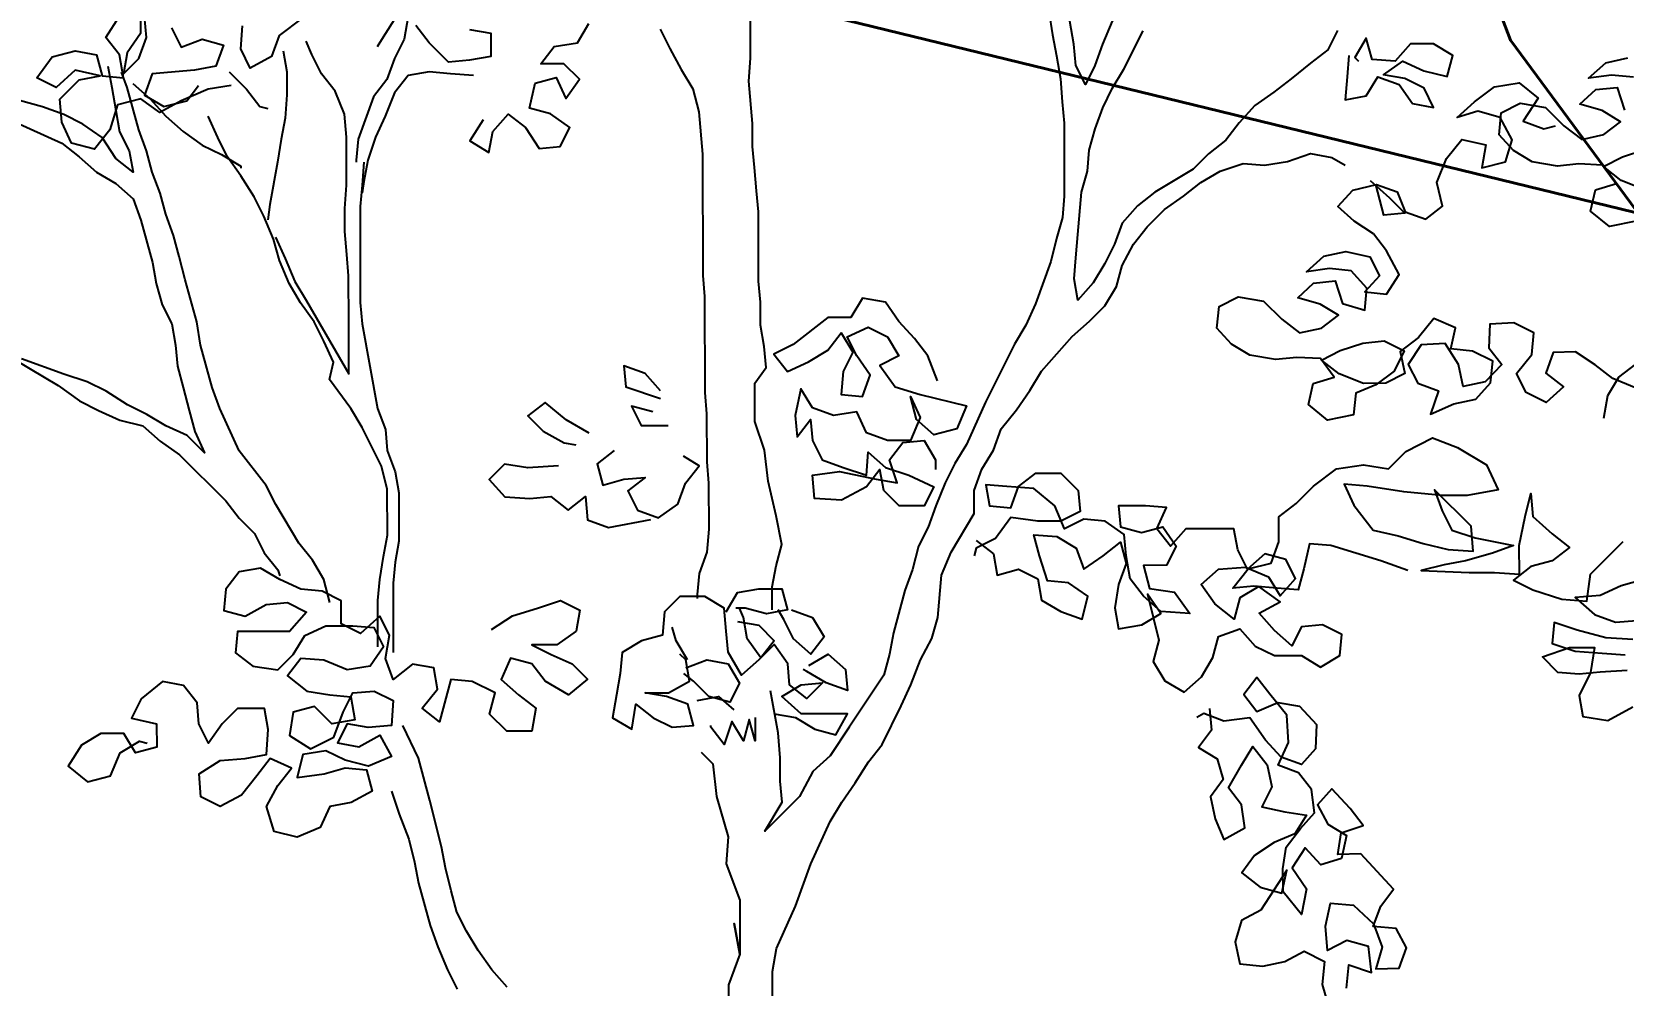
# Model space of a CAD drawing. Header units: millimetres. Extents: x 684983 to 685377, y 990360 to 990509.
# Drawn here: x 685064.474 to 685065.248, y 990445.231 to 990445.695 of the extents above; entities that cross this region are included whole.
import ezdxf

# ---------------------------------------------------------------- set-up
doc = ezdxf.new("R2010")
doc.units = ezdxf.units.MM
doc.header["$PDMODE"] = 35
doc.header["$PDSIZE"] = 0.2
doc.layers.add('BD', color=1, linetype='Continuous', lineweight=40)
doc.layers.add('GRID LEVELS', color=7, linetype='Continuous', lineweight=13)
doc.layers.add('dim', color=7, linetype='Continuous')
doc.layers.add('MAHAGONY', color=7, linetype='Continuous')
doc.styles.add('DIM', font='ARIALN.TTF', dxfattribs={"width": 0.8, "height": 1})
doc.styles.get("Standard").update_dxf_attribs({"font": 'RomanS'})
doc.dimstyles.get("Standard").update_dxf_attribs({"dimtxt": 1, "dimasz": 0.18, "dimexe": 0.18, "dimexo": 0.0625, "dimgap": 0.09, "dimtad": 0, "dimrnd": 0.05, "dimzin": 0, "dimdsep": 46, "dimtxsty": 'DIM', "dimcen": 0.09, "dimse1": 1, "dimse2": 1, "dimsd1": 1, "dimsd2": 1, "dimadec": 0, "dimazin": 0, "dimtfac": 1, "dimtix": 1, "dimtofl": 0, "dimtmove": 2, "dimatfit": 3, "dimfxl": 0, "dimtolj": 1, "dimtzin": 0, "dimarcsym": 0})

# ---------------------------------------------------------------- blocks, each defined once
blk = doc.blocks.new('*D27')
at = {"layer": 'Defpoints', "color": 0, "transparency": 16777216}
for p in [(685056.3962, 990448.87212), (685056.142, 990447.83), (685075.24388, 990443.17057)]:
    blk.add_point(p, dxfattribs=at)
at = {"layer": 'dim', "color": 0, "transparency": 16777216, "insert": (685065.94714, 990446.54241), "char_height": 1, "attachment_point": 5, "rotation": 346.29181, "style": 'DIM'}
blk.add_mtext('\\A1;19.65', dxfattribs=at)
blk = doc.blocks.new('TREE30')
at = {"color": 15, "flags": 128}
for points in [[(-0.02483, 1.90195), (-0.01981, 1.89194), (-0.0138, 1.88094), (-0.00778, 1.87094), (-0.00477, 1.85893), (-0.00275, 1.83691), (-0.00269, 1.77386), (-0.00168, 1.76285), (-0.00163, 1.71281), (-0.00062, 1.7018), (-0.0006, 1.67678), (0.00041, 1.66577), (0.00043, 1.64175), (-0.00056, 1.62974), (-0.00455, 1.61873), (-0.00554, 1.60771), (-0.00554, 1.60571)], [(0.24432, 1.99227), (0.24333, 1.98126), (0.23733, 1.97024), (0.23434, 1.95923), (0.23035, 1.94822), (0.22736, 1.93721), (0.22236, 1.92619), (0.21037, 1.90617), (0.20538, 1.89415), (0.20138, 1.88314), (0.19639, 1.87312), (0.19137, 1.88313), (0.19036, 1.89414), (0.18835, 1.90615), (0.18834, 1.91816), (0.18733, 1.92916), (0.18732, 1.94117), (0.18631, 1.95318), (0.18529, 1.96419), (0.18528, 1.9762), (0.18728, 1.98721), (0.19127, 1.99823), (0.19426, 2.00924), (0.19626, 2.01224)], [(0.32747, 1.90127), (0.32248, 1.89126), (0.31348, 1.88424), (0.30348, 1.87623), (0.29447, 1.86921), (0.28447, 1.8622), (0.27647, 1.85318), (0.26948, 1.84417), (0.26047, 1.83715), (0.25248, 1.82914), (0.23247, 1.81711), (0.22347, 1.8101), (0.21547, 1.80108), (0.21148, 1.79007), (0.20648, 1.78005), (0.20049, 1.77004), (0.19249, 1.76103), (0.19048, 1.77203), (0.19147, 1.78304), (0.19246, 1.79505), (0.19444, 1.81708), (0.19743, 1.82809), (0.19842, 1.8391), (0.20141, 1.85011), (0.20541, 1.86112), (0.2104, 1.87114), (0.2164, 1.88115), (0.22639, 1.90118)], [(0.17734, 1.91114), (0.17935, 1.89913), (0.18136, 1.88812), (0.18337, 1.87612), (0.18439, 1.86411), (0.1854, 1.8531), (0.18543, 1.81507), (0.18444, 1.80406), (0.18145, 1.79304), (0.17846, 1.78103), (0.17047, 1.759), (0.16548, 1.74799), (0.15948, 1.73798), (0.14449, 1.70794), (0.13451, 1.68591), (0.12851, 1.6759), (0.12352, 1.66588), (0.11852, 1.65387), (0.11453, 1.64285), (0.10953, 1.63284), (0.10654, 1.62083), (0.10255, 1.60982), (0.09656, 1.58779), (0.09457, 1.57678), (0.09158, 1.56577), (0.07359, 1.53873), (0.06359, 1.52371), (0.05459, 1.51569), (0.0476, 1.50267), (0.0296, 1.48464), (0.0386, 1.49966), (0.03758, 1.51067), (0.03757, 1.52268), (0.03656, 1.53569), (0.03254, 1.55771)], [(0.0335, 1.59974), (0.03349, 1.61175), (0.03548, 1.62277), (0.03847, 1.63378), (0.03546, 1.64879), (0.03144, 1.6668), (0.02942, 1.68281), (0.0244, 1.69782), (0.02438, 1.71784), (0.03038, 1.72585), (0.02937, 1.73686), (0.02736, 1.74786), (0.02735, 1.75987), (0.02634, 1.77088), (0.0263, 1.80691), (0.02529, 1.81792), (0.02428, 1.82993), (0.02327, 1.84094), (0.02326, 1.85295), (0.02124, 1.87497), (0.02223, 1.88698), (0.02221, 1.911)], [(-0.15594, 1.90883), (-0.15793, 1.89682), (-0.16293, 1.88681), (-0.16692, 1.87579), (-0.17392, 1.86678), (-0.18191, 1.84475), (-0.1829, 1.83374), (-0.1829, 1.83274)], [(-0.31205, 1.88267), (-0.31004, 1.87166), (-0.30803, 1.85965), (-0.30602, 1.84864), (-0.301, 1.83864), (-0.29899, 1.82763), (-0.308, 1.83463), (-0.31502, 1.84563), (-0.32504, 1.85263), (-0.33505, 1.85763), (-0.34606, 1.86162), (-0.36809, 1.8676), (-0.3801, 1.8716), (-0.40212, 1.87758), (-0.41214, 1.88258), (-0.42215, 1.88857), (-0.43117, 1.89557), (-0.43617, 1.90057)], [(-0.2249, 1.79367), (-0.21988, 1.78267), (-0.21487, 1.77066), (-0.20885, 1.76066), (-0.1868, 1.72265), (-0.18682, 1.74967), (-0.18685, 1.77369), (-0.18786, 1.7847), (-0.18887, 1.79671), (-0.18888, 1.80872), (-0.18789, 1.82073), (-0.18791, 1.84575), (-0.18893, 1.85776), (-0.19394, 1.86976), (-0.20095, 1.87877), (-0.20597, 1.88877), (-0.20898, 1.89577)], [(-0.22098, 1.89076), (-0.21897, 1.87975), (-0.21896, 1.86774), (-0.21995, 1.85573), (-0.22194, 1.84472), (-0.22393, 1.83271), (-0.22792, 1.81068), (-0.22891, 1.80268)], [(-0.36908, 1.85759), (-0.33604, 1.84261), (-0.32702, 1.83561), (-0.31801, 1.82762), (-0.30799, 1.82162), (-0.29898, 1.81362), (-0.29496, 1.80262), (-0.28894, 1.7806), (-0.28693, 1.76959), (-0.28391, 1.75859), (-0.2789, 1.74858), (-0.27689, 1.73758), (-0.27588, 1.72657), (-0.27287, 1.71556), (-0.26985, 1.70355), (-0.26684, 1.69255), (-0.26183, 1.68154), (-0.27084, 1.69054), (-0.28186, 1.69554), (-0.29187, 1.70153), (-0.30188, 1.70653), (-0.3129, 1.71352), (-0.32291, 1.71852), (-0.33493, 1.72251), (-0.35695, 1.7305)], [(-0.1967, 1.60354), (-0.19971, 1.61554), (-0.20573, 1.62555), (-0.21274, 1.63455), (-0.22477, 1.65455), (-0.22978, 1.66456), (-0.24381, 1.68256), (-0.25384, 1.70457), (-0.25785, 1.71558), (-0.26388, 1.73759), (-0.26589, 1.7496), (-0.27192, 1.77161), (-0.27493, 1.78362), (-0.27794, 1.79462), (-0.28196, 1.80563), (-0.28497, 1.81664), (-0.28898, 1.82764), (-0.292, 1.83865), (-0.29601, 1.84965), (-0.30203, 1.87167), (-0.30504, 1.87967)], [(-0.12189, 1.87784), (-0.1339, 1.87883), (-0.14491, 1.87982), (-0.15592, 1.87781), (-0.16291, 1.86879), (-0.16791, 1.85678), (-0.1729, 1.84576), (-0.17689, 1.83375), (-0.17888, 1.82274), (-0.17988, 1.81673)], [(-0.29903, 1.87367), (-0.29002, 1.86567), (-0.282, 1.85667), (-0.27299, 1.84867), (-0.26297, 1.84168), (-0.25296, 1.83668), (-0.24295, 1.83069), (-0.24295, 1.82969)], [(-0.17166, 1.58054), (-0.17168, 1.60456), (-0.17069, 1.61557), (-0.1687, 1.62758), (-0.16671, 1.63859), (-0.16673, 1.66261), (-0.16974, 1.67462), (-0.17977, 1.69463), (-0.18578, 1.70463), (-0.19681, 1.71963), (-0.19481, 1.72864), (-0.19983, 1.73965), (-0.20484, 1.74965), (-0.21185, 1.75965), (-0.21787, 1.76966), (-0.22288, 1.78166), (-0.2259, 1.79267), (-0.23091, 1.80468), (-0.23593, 1.81468), (-0.24294, 1.82568), (-0.24996, 1.83568), (-0.25497, 1.84569), (-0.25998, 1.85669)], [(-0.17889, 1.83275), (-0.17988, 1.82074), (-0.18087, 1.80973), (-0.18083, 1.75968), (-0.17982, 1.74867), (-0.17177, 1.70464), (-0.16776, 1.69364), (-0.16675, 1.68263), (-0.16273, 1.67163), (-0.16072, 1.66062), (-0.1607, 1.6356), (-0.16269, 1.62459), (-0.16368, 1.61358), (-0.16365, 1.57754)], [(0.03369, 1.38756), (0.03367, 1.41158), (0.03566, 1.4236), (0.04565, 1.44562), (0.05364, 1.46765), (0.06363, 1.48968), (0.06962, 1.49969), (0.07662, 1.50971), (0.08361, 1.52072), (0.09061, 1.52974), (0.1006, 1.54976), (0.1056, 1.56078), (0.11059, 1.57379), (0.11658, 1.58481), (0.11958, 1.59582), (0.12156, 1.61784), (0.12655, 1.62985), (0.13854, 1.64988), (0.13853, 1.66189), (0.14253, 1.67291), (0.14852, 1.68292), (0.15251, 1.69393), (0.16051, 1.70395), (0.16751, 1.71396), (0.1735, 1.72398), (0.1895, 1.74201), (0.1985, 1.75002), (0.2065, 1.75804), (0.2125, 1.76805), (0.21549, 1.77906), (0.22148, 1.79008), (0.22848, 1.79909), (0.23748, 1.80811), (0.24748, 1.81512), (0.25649, 1.82214), (0.26649, 1.82815), (0.27849, 1.83216), (0.28951, 1.83117), (0.30151, 1.83319), (0.31352, 1.8372), (0.32453, 1.83521), (0.33154, 1.83121)], [(-0.36796, 1.73449), (-0.33792, 1.7165), (-0.32691, 1.70851), (-0.31689, 1.70351), (-0.30588, 1.69852), (-0.29387, 1.69553), (-0.28485, 1.68753), (-0.27484, 1.68053), (-0.25079, 1.65653), (-0.24378, 1.64753), (-0.23577, 1.63953), (-0.23075, 1.62953), (-0.22374, 1.62053), (-0.22273, 1.61752)], [(-0.10444, 1.40345), (-0.11245, 1.41245), (-0.11947, 1.42245), (-0.12548, 1.43246), (-0.1305, 1.44246), (-0.13351, 1.45347), (-0.13652, 1.46547), (-0.13853, 1.47648), (-0.14456, 1.5005), (-0.15059, 1.52251), (-0.15861, 1.53952)], [(-0.00346, 1.52565), (0.00255, 1.51965), (0.00456, 1.50263), (0.01059, 1.48162), (0.0096, 1.46761), (0.01662, 1.4486), (0.01665, 1.42058), (0.01363, 1.43659), (0.01665, 1.42058), (0.01066, 1.40456), (0.01068, 1.37854)], [(-0.16458, 1.50548), (-0.16057, 1.49348), (-0.15555, 1.48047), (-0.15254, 1.46846), (-0.15053, 1.45745), (-0.1445, 1.43544), (-0.14049, 1.42444), (-0.13547, 1.41243), (-0.13046, 1.40243)]]:
    blk.add_lwpolyline(points, dxfattribs=at)
at = {"color": 3, "flags": 128}
for points in [[(0.48779, 1.81824), (0.47514, 1.82328), (0.46588, 1.83044), (0.47572, 1.83548), (0.48748, 1.83936)], [(0.48267, 1.80199), (0.469, 1.79927), (0.4592, 1.80728), (0.46169, 1.81833), (0.4726, 1.82167), (0.46534, 1.83129), (0.45314, 1.83187), (0.44201, 1.83075), (0.42873, 1.83302), (0.41916, 1.83881), (0.41158, 1.84705), (0.4127, 1.8584), (0.42254, 1.86344), (0.43581, 1.86117), (0.4453, 1.85177), (0.45456, 1.84461), (0.46601, 1.8471), (0.47478, 1.85383), (0.4652, 1.85962), (0.45362, 1.86295), (0.46186, 1.87053), (0.473, 1.87164), (0.47687, 1.85989)], [(0.48146, 1.87699), (0.4701, 1.8781), (0.45812, 1.87645), (0.4672, 1.88456), (0.47865, 1.88705)], [(-0.11686, 1.85482), (-0.12386, 1.84381), (-0.11384, 1.83781), (-0.11185, 1.84882), (-0.10385, 1.85784), (-0.09484, 1.85084), (-0.08782, 1.83984), (-0.07681, 1.84085), (-0.07182, 1.85086), (-0.08183, 1.85786), (-0.09285, 1.86085), (-0.08986, 1.87386), (-0.07885, 1.87688), (-0.07383, 1.86587), (-0.06684, 1.87589), (-0.07485, 1.88389), (-0.08686, 1.88387), (-0.07986, 1.89289), (-0.06786, 1.8949), (-0.06186, 1.90492)], [(-0.12391, 1.90186), (-0.1129, 1.89986), (-0.11289, 1.88785), (-0.1239, 1.88584), (-0.1349, 1.88483), (-0.14492, 1.89483), (-0.15194, 1.90383)], [(-0.16195, 1.90883), (-0.16894, 1.89781), (-0.17194, 1.8928)], [(-0.24799, 1.87272), (-0.26, 1.87071), (-0.274, 1.86469), (-0.28501, 1.85867), (-0.29502, 1.86567), (-0.30703, 1.86266), (-0.31102, 1.84964), (-0.31902, 1.83962), (-0.33103, 1.84262), (-0.33605, 1.85362), (-0.33706, 1.86563), (-0.32706, 1.87565), (-0.31605, 1.87766), (-0.32906, 1.88065), (-0.33907, 1.87163), (-0.34908, 1.87663), (-0.34108, 1.88765), (-0.32907, 1.89066), (-0.31806, 1.88867), (-0.31505, 1.87766), (-0.30404, 1.87667), (-0.30605, 1.88868), (-0.31307, 1.89768), (-0.30607, 1.9087)], [(-0.29506, 1.91171), (-0.29505, 1.8997), (-0.30205, 1.88968), (-0.30404, 1.87867), (-0.29604, 1.88669), (-0.29205, 1.8977), (-0.29306, 1.90871)], [(-0.27904, 1.90271), (-0.27403, 1.89271), (-0.26302, 1.89672), (-0.25201, 1.89373), (-0.256, 1.88272), (-0.26701, 1.88071), (-0.28903, 1.87869), (-0.29302, 1.86767), (-0.28301, 1.86168), (-0.271, 1.86469), (-0.265, 1.8727)], [(0.11946, 1.71892), (0.11445, 1.73193), (0.10743, 1.74093), (0.09942, 1.74993), (0.0924, 1.75993), (0.08039, 1.76192), (0.0744, 1.75191), (0.06238, 1.7519), (0.04438, 1.73787), (0.03438, 1.73286), (0.04139, 1.72386), (0.0524, 1.72887), (0.0624, 1.73488), (0.0694, 1.7439), (0.07541, 1.7339), (0.07042, 1.72388), (0.06943, 1.71187), (0.08044, 1.71088), (0.08443, 1.72189), (0.07742, 1.7319), (0.0724, 1.7419), (0.08341, 1.74691), (0.09342, 1.74192), (0.09943, 1.73192), (0.08943, 1.7269), (0.09745, 1.7159), (0.11046, 1.71191), (0.13449, 1.70593), (0.12949, 1.69391), (0.11749, 1.6909), (0.10847, 1.6989), (0.10546, 1.7109), (0.11047, 1.6999), (0.10548, 1.68788), (0.09347, 1.68787), (0.08246, 1.69187), (0.07744, 1.70287), (0.06543, 1.70086), (0.05442, 1.70485), (0.04841, 1.71486), (0.04542, 1.70084), (0.04643, 1.68983), (0.05343, 1.69885), (0.05444, 1.68784), (0.05945, 1.67783), (0.07046, 1.67384), (0.08248, 1.66985), (0.08347, 1.68186), (0.09248, 1.67386), (0.1045, 1.66987), (0.11751, 1.66387), (0.11252, 1.65386), (0.09951, 1.65385), (0.09149, 1.66185), (0.08948, 1.67286), (0.08248, 1.66384), (0.06948, 1.65683), (0.05547, 1.65781), (0.05445, 1.66982), (0.06846, 1.67184), (0.08748, 1.66785), (0.09849, 1.66586), (0.09448, 1.67787), (0.10148, 1.68688), (0.11249, 1.68789), (0.1185, 1.67789), (0.1185, 1.67288)], [(-0.02465, 1.71379), (-0.03267, 1.72279), (-0.04368, 1.72678), (-0.04267, 1.71577), (-0.02465, 1.70978)], [(-0.06167, 1.69173), (-0.07368, 1.69873), (-0.0847, 1.70773), (-0.0937, 1.70071), (-0.08569, 1.69271), (-0.07467, 1.68672), (-0.06867, 1.68572)], [(-0.02865, 1.70277), (-0.03966, 1.70577), (-0.03465, 1.69576), (-0.02063, 1.69578)], [(0.36408, 1.62021), (0.35006, 1.6252), (0.32403, 1.63318), (0.31302, 1.63417), (0.31003, 1.62116), (0.30704, 1.61015), (0.29603, 1.61114), (0.28402, 1.61213), (0.27301, 1.61112), (0.28101, 1.62113), (0.29302, 1.62415), (0.29701, 1.63516), (0.297, 1.64817), (0.306, 1.65519), (0.315, 1.6642), (0.327, 1.67322), (0.34101, 1.67524), (0.35402, 1.67325), (0.36302, 1.68226), (0.37703, 1.68928), (0.39004, 1.68429), (0.40506, 1.67529), (0.41108, 1.66229), (0.39507, 1.65927), (0.38206, 1.65926), (0.36204, 1.66124), (0.34302, 1.66423), (0.33101, 1.66522), (0.33603, 1.65421), (0.34605, 1.64121), (0.35906, 1.63822), (0.37207, 1.63423), (0.38509, 1.63124), (0.3981, 1.63025), (0.39709, 1.64326), (0.37805, 1.66226), (0.38207, 1.65125), (0.38708, 1.64125), (0.39909, 1.63726), (0.41912, 1.63327), (0.40811, 1.62926), (0.3941, 1.62524), (0.38309, 1.62323), (0.37109, 1.62022), (0.39611, 1.61924), (0.40912, 1.61925), (0.42213, 1.61826), (0.42212, 1.63327), (0.42511, 1.64829), (0.4281, 1.6603), (0.42911, 1.64829), (0.43913, 1.63929), (0.44814, 1.6323), (0.43914, 1.62528), (0.42813, 1.62227), (0.41913, 1.61526), (0.42914, 1.61026), (0.44416, 1.60527), (0.45717, 1.60428), (0.45916, 1.6183), (0.47616, 1.63533)], [(0.48619, 1.61532), (0.47518, 1.6123), (0.46418, 1.60729), (0.45117, 1.60628), (0.46118, 1.59728), (0.4722, 1.59329), (0.48321, 1.5943)], [(0.48121, 1.58429), (0.4672, 1.58527), (0.45218, 1.58926), (0.44017, 1.59326), (0.43918, 1.58225), (0.45119, 1.57825), (0.46521, 1.57727), (0.47722, 1.57628)], [(0.47822, 1.56827), (0.46421, 1.56726), (0.45321, 1.56625), (0.4422, 1.56724), (0.43418, 1.57524), (0.44819, 1.58025), (0.4612, 1.58026), (0.45921, 1.56725), (0.45322, 1.55524), (0.45523, 1.54423), (0.46824, 1.54224), (0.48124, 1.54926)], [(-0.04865, 1.68274), (-0.05765, 1.67572), (-0.05463, 1.66472), (-0.04363, 1.66773), (-0.03262, 1.66874), (-0.04162, 1.66173), (-0.03661, 1.65172), (-0.02559, 1.64773), (-0.01559, 1.65475), (-0.0116, 1.66576), (-0.0046, 1.67477), (-0.01261, 1.67977)], [(-0.07766, 1.67471), (-0.09368, 1.67369), (-0.10569, 1.67568), (-0.11369, 1.66767), (-0.10567, 1.65867), (-0.09266, 1.65768), (-0.08165, 1.65869), (-0.07264, 1.65169), (-0.06364, 1.6587), (-0.06262, 1.6467), (-0.05161, 1.6427), (-0.0296, 1.64673)], [(0.13956, 1.63587), (0.14857, 1.62887), (0.15058, 1.61787), (0.16159, 1.62088), (0.1716, 1.61588), (0.17361, 1.60488), (0.18363, 1.59888), (0.19464, 1.59489), (0.19763, 1.6069), (0.18762, 1.6139), (0.17661, 1.61489), (0.17259, 1.62789), (0.16958, 1.6389), (0.18159, 1.63791), (0.1916, 1.63192), (0.19562, 1.62091), (0.20562, 1.62793), (0.21462, 1.63494), (0.21763, 1.62393), (0.21364, 1.61292), (0.21165, 1.60091), (0.21366, 1.5899), (0.22567, 1.59191), (0.23567, 1.59793), (0.22866, 1.60793), (0.23468, 1.58391), (0.23169, 1.5729), (0.23771, 1.5629), (0.24772, 1.5569), (0.25672, 1.56492), (0.26272, 1.57493), (0.26571, 1.58594), (0.27671, 1.58996), (0.28473, 1.58096), (0.29474, 1.57596), (0.30875, 1.57598), (0.31877, 1.56998), (0.32877, 1.57599), (0.32976, 1.587), (0.31975, 1.592), (0.30874, 1.59099), (0.30375, 1.58097), (0.29473, 1.58897), (0.28672, 1.59797), (0.29772, 1.60399), (0.2867, 1.61199), (0.2767, 1.60597), (0.27371, 1.59496), (0.26369, 1.60296), (0.25668, 1.61296), (0.26568, 1.62097), (0.27969, 1.62199), (0.2917, 1.61699), (0.29772, 1.60699), (0.30572, 1.61601), (0.3007, 1.62601), (0.28969, 1.629), (0.28069, 1.62099), (0.27568, 1.63099), (0.27366, 1.642), (0.24864, 1.64198), (0.24064, 1.63296), (0.23363, 1.64196), (0.23862, 1.65298), (0.22761, 1.65397), (0.2136, 1.65395), (0.21461, 1.64295), (0.22563, 1.63995), (0.23663, 1.64297), (0.24365, 1.63296), (0.23865, 1.62295), (0.22664, 1.62294), (0.22966, 1.61093), (0.24267, 1.60894), (0.25069, 1.59794), (0.23567, 1.59893), (0.22666, 1.60693), (0.21964, 1.61593), (0.21763, 1.62794), (0.21662, 1.63894), (0.2066, 1.64594), (0.19559, 1.64693), (0.18559, 1.64192), (0.18057, 1.65392), (0.16956, 1.66292), (0.15554, 1.66391), (0.14453, 1.6649), (0.14655, 1.65389), (0.15756, 1.6529), (0.16155, 1.66392), (0.17055, 1.67093), (0.18356, 1.67094), (0.19258, 1.66194), (0.19359, 1.65093), (0.18358, 1.64592), (0.17157, 1.64591), (0.15756, 1.6479), (0.14956, 1.63688), (0.13956, 1.63187), (0.13856, 1.62786)], [(-0.11262, 1.5896), (-0.10161, 1.59662), (-0.0886, 1.60063), (-0.0766, 1.60465), (-0.06659, 1.59965), (-0.06858, 1.58864), (-0.07858, 1.58163), (-0.09159, 1.58161), (-0.08158, 1.57662), (-0.07056, 1.57162), (-0.06255, 1.56363), (-0.07255, 1.55561), (-0.08457, 1.5626), (-0.09158, 1.57161), (-0.10259, 1.5746), (-0.10759, 1.56358), (-0.09857, 1.55559), (-0.08956, 1.54859), (-0.09155, 1.53658), (-0.10456, 1.53656), (-0.11358, 1.54556), (-0.11058, 1.55658), (-0.1226, 1.56257), (-0.13361, 1.56356), (-0.13959, 1.54154), (-0.14861, 1.54853), (-0.14061, 1.55855), (-0.14262, 1.56956), (-0.15363, 1.57155), (-0.16363, 1.56353), (-0.16765, 1.57454), (-0.16566, 1.58655), (-0.17067, 1.59655), (-0.18067, 1.58754), (-0.19068, 1.59253), (-0.1907, 1.60454), (-0.20071, 1.60954), (-0.21172, 1.61053), (-0.22273, 1.61552), (-0.23275, 1.62152), (-0.24375, 1.61951), (-0.25075, 1.61049), (-0.25174, 1.59948), (-0.24073, 1.59649), (-0.22973, 1.60251), (-0.21872, 1.60352), (-0.2087, 1.59852), (-0.2177, 1.5885), (-0.24473, 1.58848), (-0.24572, 1.57747), (-0.2367, 1.57047), (-0.22369, 1.56848), (-0.21569, 1.5765), (-0.20969, 1.58651), (-0.19869, 1.59152), (-0.18468, 1.59154), (-0.17367, 1.59055), (-0.16865, 1.58054), (-0.17565, 1.57053), (-0.18766, 1.56851), (-0.19967, 1.57351), (-0.21169, 1.5745), (-0.21868, 1.56548), (-0.20867, 1.55749), (-0.19666, 1.5555), (-0.18564, 1.5545), (-0.18363, 1.5425), (-0.19564, 1.54048), (-0.20466, 1.54948), (-0.21566, 1.54647), (-0.21765, 1.53446), (-0.20664, 1.52746), (-0.19463, 1.53348), (-0.18964, 1.54649), (-0.18465, 1.55651), (-0.17364, 1.55752), (-0.16362, 1.55252), (-0.16461, 1.53951), (-0.17662, 1.5385), (-0.18763, 1.54049), (-0.19263, 1.53048), (-0.18162, 1.52849), (-0.17061, 1.5345), (-0.1646, 1.5235), (-0.1766, 1.51848), (-0.18862, 1.52147), (-0.19863, 1.52647), (-0.21064, 1.52446), (-0.21363, 1.51244), (-0.19962, 1.51446), (-0.18861, 1.51747), (-0.1776, 1.51648), (-0.17459, 1.50547), (-0.18559, 1.49946), (-0.1966, 1.49745), (-0.2016, 1.48643), (-0.2136, 1.48142), (-0.22561, 1.48441), (-0.22963, 1.49742), (-0.22364, 1.50843), (-0.21664, 1.51745), (-0.22765, 1.52244), (-0.23465, 1.51343), (-0.24265, 1.50341), (-0.25365, 1.49739), (-0.26366, 1.50239), (-0.26468, 1.5144), (-0.25367, 1.52141), (-0.24066, 1.52243), (-0.22965, 1.52444), (-0.22867, 1.53745), (-0.23068, 1.54846), (-0.24469, 1.54845), (-0.25269, 1.54043), (-0.25969, 1.53042), (-0.2647, 1.54042), (-0.26571, 1.55143), (-0.27272, 1.56043), (-0.28374, 1.56242), (-0.29474, 1.5534), (-0.29973, 1.54339), (-0.28672, 1.5404), (-0.28671, 1.52839), (-0.29771, 1.52538), (-0.30373, 1.53538), (-0.31574, 1.53537), (-0.32574, 1.52936), (-0.33274, 1.51834), (-0.32272, 1.51034), (-0.31071, 1.51336), (-0.30572, 1.52537), (-0.29572, 1.53138), (-0.29171, 1.53039)], [(0.03455, 1.5457), (0.04556, 1.54371), (0.05557, 1.53771), (0.06659, 1.53472), (0.07258, 1.54573), (0.04856, 1.54571), (0.03855, 1.55471), (0.04855, 1.56072), (0.05956, 1.56174), (0.05156, 1.55372), (0.04254, 1.56072), (0.04153, 1.57173), (0.03452, 1.58173), (0.02652, 1.57372), (0.01752, 1.5657), (0.0105, 1.5777), (0.00949, 1.58871), (0.00848, 1.60072), (-0.00154, 1.60672), (-0.01455, 1.60671), (-0.02255, 1.59869), (-0.02354, 1.58668), (-0.03454, 1.58367), (-0.04455, 1.57765), (-0.04554, 1.56664), (-0.04753, 1.55563), (-0.04952, 1.54362), (-0.03951, 1.53762), (-0.03752, 1.55064), (-0.0285, 1.54364), (-0.01849, 1.53864), (-0.00748, 1.53966), (-0.01049, 1.55066), (-0.02151, 1.55466), (-0.03252, 1.55665), (-0.02051, 1.55666), (-0.0095, 1.56267), (-0.01151, 1.57368), (-0.01452, 1.57668)], [(0.00948, 1.59872), (0.01548, 1.60873), (0.02648, 1.61075), (0.03849, 1.61076), (0.04151, 1.59975), (0.0305, 1.59774), (0.01949, 1.60073), (0.01448, 1.60073)], [(0.01549, 1.59372), (0.0265, 1.59173), (0.03452, 1.58373), (0.02752, 1.57472), (0.0205, 1.58472), (0.01849, 1.59573), (0.01648, 1.60073)], [(0.04351, 1.59975), (0.05452, 1.59576), (0.06054, 1.58576), (0.05354, 1.57674), (0.04452, 1.58474), (0.03951, 1.59474), (0.0365, 1.59975)], [(-0.01051, 1.57368), (-0.01653, 1.58368), (-0.01854, 1.59069)], [(-0.01151, 1.56968), (-0.00051, 1.57369), (0.01051, 1.5717), (0.01652, 1.5617), (0.01152, 1.55168), (0.00051, 1.55468), (-0.0075, 1.56267), (-0.01251, 1.56667)], [(0.05254, 1.57074), (0.06255, 1.57675), (0.07156, 1.56875), (0.07257, 1.55774), (0.06156, 1.56174), (0.05154, 1.56773), (0.04954, 1.56873)], [(0.26091, 1.5485), (0.26193, 1.53714), (0.25524, 1.52817), (0.26494, 1.52216), (0.2681, 1.51143), (0.26141, 1.50246), (0.26384, 1.49104), (0.26842, 1.48026), (0.27925, 1.48625), (0.27755, 1.49835), (0.27078, 1.50708), (0.27757, 1.51888), (0.28358, 1.52858), (0.29103, 1.51911), (0.29346, 1.5077), (0.28814, 1.49726), (0.30009, 1.49472), (0.31135, 1.4929), (0.30535, 1.4832), (0.29456, 1.47863), (0.28441, 1.4719), (0.27772, 1.46293), (0.28737, 1.45551), (0.29859, 1.45228), (0.30114, 1.46423), (0.28766, 1.44346), (0.27755, 1.43815), (0.27433, 1.42694), (0.27676, 1.41552), (0.28875, 1.41439), (0.30017, 1.41682), (0.31027, 1.42213), (0.32071, 1.4168), (0.31957, 1.4048), (0.32274, 1.39407)], [(0.33226, 1.40294), (0.33339, 1.41494), (0.34529, 1.41098), (0.34364, 1.42449), (0.33242, 1.42772), (0.32232, 1.42241), (0.32135, 1.43519), (0.3239, 1.44714), (0.3359, 1.44601), (0.34618, 1.43644), (0.35071, 1.42424), (0.34748, 1.41302), (0.35953, 1.41331), (0.36344, 1.42379), (0.35813, 1.43389), (0.34613, 1.43502), (0.35004, 1.44551), (0.35673, 1.45448), (0.33968, 1.47278), (0.32763, 1.4725), (0.32944, 1.48377), (0.34091, 1.48761), (0.33414, 1.49635), (0.32458, 1.5066), (0.31721, 1.49836), (0.32252, 1.48826), (0.33222, 1.48225), (0.32968, 1.4703), (0.31894, 1.46714), (0.31075, 1.47593), (0.30401, 1.46555), (0.31142, 1.45466), (0.30882, 1.4413), (0.29932, 1.45296), (0.29904, 1.46501), (0.30085, 1.47628), (0.30827, 1.48593), (0.31565, 1.49417), (0.31395, 1.50627), (0.30718, 1.515), (0.29669, 1.51891), (0.30207, 1.53076), (0.30115, 1.54496), (0.29233, 1.55589), (0.28556, 1.56463), (0.27887, 1.55566), (0.28564, 1.54692), (0.29643, 1.5515), (0.30769, 1.54969), (0.31656, 1.54017), (0.31611, 1.52744), (0.30874, 1.5192), (0.29826, 1.52311), (0.29007, 1.5319), (0.28198, 1.54351), (0.26847, 1.54186), (0.25798, 1.54577), (0.25437, 1.54378)], [(-0.00549, 1.55267), (0.00552, 1.55468), (0.01353, 1.54768)], [(0.02454, 1.54369), (0.02455, 1.53168), (0.02154, 1.54268), (0.01855, 1.53167), (0.01253, 1.54168), (0.00854, 1.52966), (0.00153, 1.53866), (0.00153, 1.53966)]]:
    blk.add_lwpolyline(points, dxfattribs=at)
at = {"color": 105, "flags": 128}
for points in [[(-0.21099, 1.90778), (-0.22299, 1.89876), (-0.22698, 1.88775), (-0.23799, 1.88173), (-0.243, 1.89174), (-0.24201, 1.90375)], [(0.46612, 1.69947), (0.46808, 1.71136), (0.47387, 1.72094), (0.48264, 1.72767)], [(0.48206, 1.71546), (0.47079, 1.72018), (0.46153, 1.72735), (0.45142, 1.73398), (0.43975, 1.73372), (0.43588, 1.72298), (0.44514, 1.71581), (0.43606, 1.70771), (0.42563, 1.71296), (0.4206, 1.7228), (0.42861, 1.7326), (0.42973, 1.74396), (0.4193, 1.74921), (0.40679, 1.74841), (0.40621, 1.7362), (0.41294, 1.72743), (0.40439, 1.71848), (0.39294, 1.71598), (0.39045, 1.72743), (0.3835, 1.73843), (0.37098, 1.73762), (0.36435, 1.72751), (0.36938, 1.71767), (0.38012, 1.7138), (0.37593, 1.70168), (0.388, 1.70694), (0.39945, 1.70944), (0.40715, 1.71785), (0.40826, 1.72921), (0.39784, 1.73447), (0.38648, 1.73558), (0.38897, 1.74662), (0.37771, 1.75134), (0.36969, 1.74154), (0.36007, 1.73428), (0.36257, 1.72284), (0.35273, 1.7178), (0.34106, 1.71753), (0.32841, 1.72256), (0.31914, 1.72973), (0.32898, 1.73477), (0.34074, 1.73864), (0.35188, 1.73976), (0.3623, 1.7345), (0.35704, 1.72408), (0.34743, 1.71682), (0.33705, 1.71263), (0.33594, 1.70127), (0.32227, 1.69856), (0.31247, 1.70657), (0.31496, 1.71762), (0.32587, 1.72096), (0.31861, 1.73058), (0.3064, 1.73115), (0.29527, 1.73004), (0.282, 1.73231), (0.27242, 1.7381), (0.26485, 1.74633), (0.26596, 1.75769), (0.2758, 1.76273), (0.28908, 1.76046), (0.29856, 1.75106), (0.30783, 1.74389), (0.31927, 1.74639), (0.32805, 1.75311), (0.31847, 1.7589), (0.30689, 1.76224), (0.31513, 1.76981), (0.32626, 1.77093), (0.33014, 1.75917), (0.34172, 1.75583), (0.34283, 1.76719), (0.33472, 1.77628), (0.32337, 1.77739), (0.31139, 1.77574), (0.32047, 1.78384), (0.33192, 1.78634), (0.34434, 1.78354), (0.34938, 1.77369), (0.34167, 1.76528), (0.35303, 1.76416), (0.35966, 1.77428), (0.35303, 1.78666), (0.3463, 1.79543), (0.33619, 1.80206), (0.32777, 1.80977), (0.33547, 1.81818), (0.34776, 1.82122), (0.3585, 1.81734), (0.36269, 1.80697), (0.37342, 1.80309), (0.38219, 1.80982), (0.37916, 1.82211), (0.38419, 1.83476), (0.39221, 1.84456), (0.40464, 1.84176), (0.40268, 1.82987), (0.41497, 1.8329), (0.41831, 1.84448), (0.4122, 1.85601), (0.40062, 1.85935), (0.38971, 1.85601), (0.3988, 1.86411), (0.40926, 1.87191), (0.42209, 1.87409), (0.43189, 1.86608), (0.4241, 1.85405), (0.43483, 1.85018), (0.44098, 1.85169)]]:
    blk.add_lwpolyline(points, dxfattribs=at)
at = {"color": 86, "flags": 128}
blk.add_lwpolyline([(0.33349, 1.88826), (0.3325, 1.87725), (0.33151, 1.86524), (0.34252, 1.86725), (0.34851, 1.87727), (0.35953, 1.87327), (0.36654, 1.86327), (0.37755, 1.86128), (0.37254, 1.87128), (0.36253, 1.87628), (0.35151, 1.87827), (0.36152, 1.88529), (0.37253, 1.88029), (0.38454, 1.8773), (0.38754, 1.88831), (0.37752, 1.89431), (0.36551, 1.8943), (0.35751, 1.88528), (0.3455, 1.88627), (0.34249, 1.89728), (0.33649, 1.88726), (0.3385, 1.88526)], dxfattribs=at)
at = {"flags": 128}
for points in [[(-0.249, 1.87972), (-0.23998, 1.87072), (-0.23297, 1.86172), (-0.22896, 1.86073)], [(0.34456, 1.82322), (0.35458, 1.81422), (0.36259, 1.80622), (0.35158, 1.80521), (0.34756, 1.82122)]]:
    blk.add_lwpolyline(points, dxfattribs=at)

msp = doc.modelspace()

# ---------------------------------------------------------------- linework, layer by layer
at = {"layer": 'BD'}
msp.add_line((685056.142, 990447.83), (685075.24388, 990443.17057), dxfattribs=at)

# ---------------------------------------------------------------- block references
at = {"layer": 'MAHAGONY', "color": 7, "xscale": 0.9355958136093464, "yscale": 0.9355958136093464, "zscale": 0.9355958136093464}
msp.add_blockref('TREE30', (685064.803, 990443.917, 98.185), dxfattribs=at)

# ---------------------------------------------------------------- texts
at = {"layer": 'GRID LEVELS', "width": 0.5}
for s, p in [('98.174', (685063.62998, 990445.15777, 98.17427)), ('98.112', (685065.62998, 990445.15777, 98.11214))]:
    msp.add_text(s, height=0.8, rotation=45, dxfattribs=at).set_placement(p)

# ---------------------------------------------------------------- dimensions: what is measured, and where the dimension line sits
at = {"layer": 'dim'}
dim = msp.add_aligned_dim(p1=(685075.24388, 990443.17057), p2=(685056.142, 990447.83), distance=-1.07268, dimstyle='Standard', dxfattribs=at)
dim.commit()
dim.dimension.update_dxf_attribs({"geometry": '*D27', "text_midpoint": (685065.94714, 990446.54241)})

doc.saveas('drawing.dxf')
